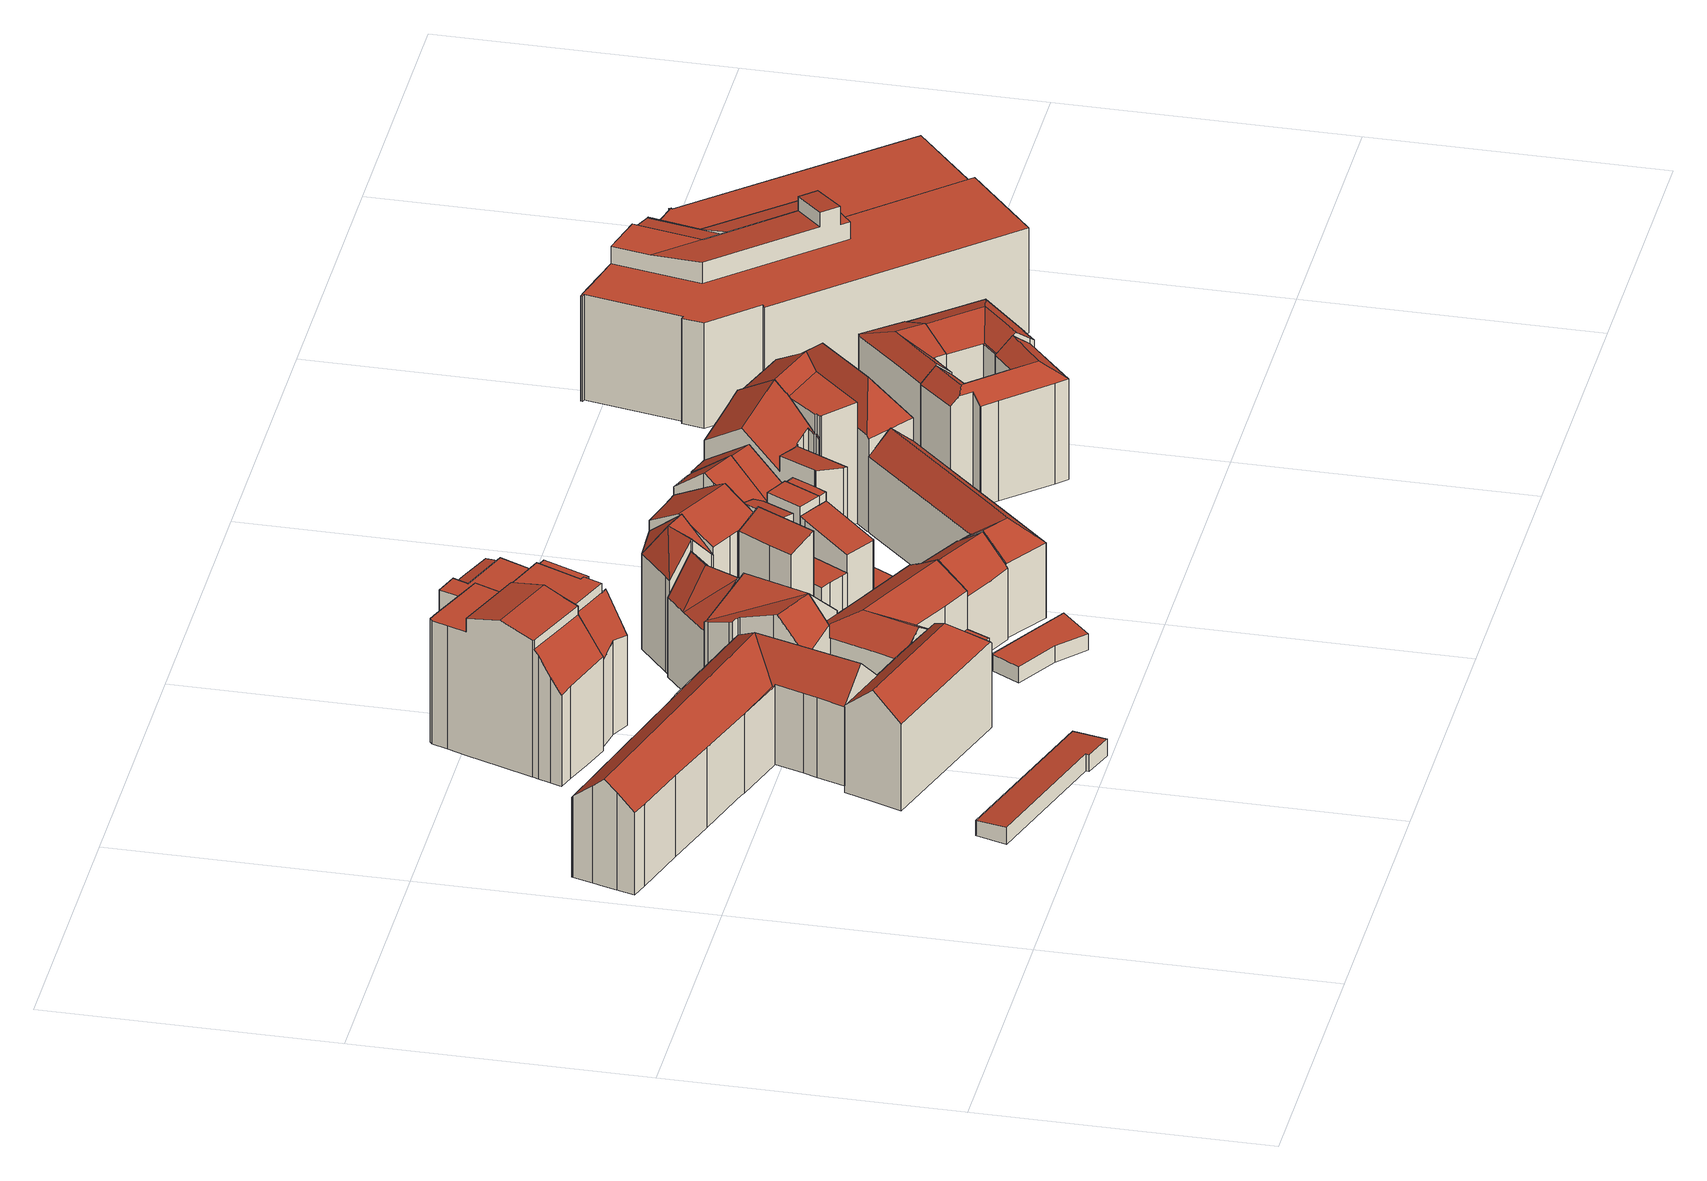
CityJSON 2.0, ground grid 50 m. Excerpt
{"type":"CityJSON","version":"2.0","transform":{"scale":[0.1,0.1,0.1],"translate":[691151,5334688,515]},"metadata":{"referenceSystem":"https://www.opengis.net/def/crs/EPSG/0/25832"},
"CityObjects":{
"building1":{"type":"Building","attributes":{"Gemeindeschluessel":"09162000","HoeheDach":"521.099","HoeheGrund":"517.967","Methode":"2000","NiedrigsteTraufeDesGebaeudes":"520.703","Geometrietyp2DReferenz":"3000","function":"31001_2000","roofType":"1000","measuredHeight":3.13},"geometry":[{"type":"MultiSurface","lod":"2","boundaries":[[[0,1,2,3]],[[4,5,6,7]],[[7,6,8,9]],[[9,8,1,0]],[[10,11,5,4]],[[9,0,3,10,4,7]],[[3,2,11,10]],[[6,5,11,2,1,8]]],"semantics":{"surfaces":[{"type":"WallSurface"},{"type":"GroundSurface"},{"type":"RoofSurface"}],"values":[0,0,0,0,0,1,0,2]}}]},
"building2":{"type":"Building","attributes":{"Gemeindeschluessel":"09162000","HoeheDach":"537.305","HoeheGrund":"517.580","Methode":"2000","NiedrigsteTraufeDesGebaeudes":"532.093","Geometrietyp2DReferenz":"3000","function":"31001_9998","roofType":"3100","measuredHeight":19.73,"storeysAboveGround":4},"geometry":[{"type":"MultiSurface","lod":"2","boundaries":[[[12,13,14,15]],[[16,17,18,19]],[[20,21,22,23,24,25]],[[26,27,28,29,30,31,32,33,34,35,36,37]],[[38,39,13,12]],[[40,33,32,41]],[[22,42,14,13,39,43,44,45,28,27,46,23]],[[19,18,47,48]],[[49,37,36,50,51,52]],[[31,30,53,54,41,32]],[[50,36,35,55]],[[23,46,27,56,57,47,18,17,24]],[[58,45,44,59]],[[15,14,42,60]],[[38,61,59,44,43,39]],[[53,30,29,62]],[[63,64,65,66]],[[67,57,56,68]],[[66,65,69,70]],[[70,69,49,52]],[[25,24,17,16]],[[71,72,73,67,68,74,75,76]],[[77,58,59,61,38,12,15,60,21,20,25,16,19,48,78,73,72,71,76,63,66,70,52,51,50,55,79,40,41,54,53,62]],[[78,48,47,57,67,73]],[[60,42,22,21]],[[79,34,33,40]],[[58,77,62,29,28,45]],[[76,75,64,63]],[[55,35,34,79]],[[65,64,75,74,68,56,27,26,37,49,69]]],"semantics":{"surfaces":[{"type":"WallSurface"},{"type":"RoofSurface"},{"type":"GroundSurface"}],"values":[0,0,0,1,0,0,1,0,0,0,0,1,0,0,0,0,0,1,0,0,0,0,2,0,0,0,0,0,0,1]}}]},
"building3":{"type":"Building","attributes":{"Gemeindeschluessel":"09162000","HoeheDach":"536.931","HoeheGrund":"516.416","Methode":"1000","NiedrigsteTraufeDesGebaeudes":"532.023","Geometrietyp2DReferenz":"3000","function":"31001_9998","roofType":"3200","measuredHeight":20.52,"storeysAboveGround":5},"geometry":[{"type":"MultiSurface","lod":"2","boundaries":[[[80,81,82,83]],[[84,85,86,87,88,89]],[[90,91,92,93,86,85]],[[94,95,96,97,98,99,84,89]],[[83,100,96,95,94,89,88,87,101,102,103,80]],[[101,93,92,102]],[[87,86,93,101]],[[91,81,80,103,102,92]],[[96,100,83,82,104,97]],[[99,98,97,104,82,81,91,90]],[[99,90,85,84]]],"semantics":{"surfaces":[{"type":"WallSurface"},{"type":"RoofSurface"},{"type":"GroundSurface"}],"values":[0,0,1,0,2,0,0,0,0,1,1]}}]},
"building4":{"type":"Building","attributes":{"Gemeindeschluessel":"09162000","HoeheDach":"544.360","HoeheGrund":"517.460","Methode":"2000","NiedrigsteTraufeDesGebaeudes":"534.293","Geometrietyp2DReferenz":"3000","function":"31001_9998","roofType":"3100","measuredHeight":26.9,"storeysAboveGround":5},"geometry":[{"type":"MultiSurface","lod":"2","boundaries":[[[105,106,107,108]],[[109,110,111,112,113,114]],[[115,116,117,118,119,120,121,111,110,109]],[[119,118,122,123,124,125,126]],[[126,125,127,128,129,130]],[[129,128,131,132,133,134,135,136,137]],[[138,139,140,141,108,107]],[[121,120,130,129,137,142,143]],[[127,144,145,131,128]],[[146,147,117,116,115,148]],[[149,150,151,152]],[[134,133,106,105]],[[119,126,130,120]],[[145,144,153,154,132,131]],[[124,155,156,152,151,153,144,127,125]],[[140,139,150,149]],[[156,155,124,123,122,147,146,148,114,113,112,143,142,137,136,135,134,105,108,141,140,149,152]],[[122,118,117,147]],[[112,111,121,143]],[[148,115,109,114]],[[154,153,151,150,139,138,107,106,133,132]]],"semantics":{"surfaces":[{"type":"WallSurface"},{"type":"RoofSurface"},{"type":"GroundSurface"}],"values":[0,0,1,0,1,0,0,0,1,0,0,0,0,0,0,0,2,0,0,0,1]}}]},
"building5":{"type":"Building","attributes":{"Gemeindeschluessel":"09162000","HoeheDach":"542.780","HoeheGrund":"517.342","Methode":"2000","NiedrigsteTraufeDesGebaeudes":"532.701","Geometrietyp2DReferenz":"3000","function":"31001_9998","roofType":"1000","measuredHeight":25.44,"storeysAboveGround":5},"geometry":[{"type":"MultiSurface","lod":"2","boundaries":[[[157,158,159,160]],[[161,162,163,164,165,166]],[[167,168,166,165,169]],[[165,164,170,169]],[[171,172,173,174]],[[174,173,175,176]],[[177,178,179,180]],[[159,158,181,179,178,182,183]],[[184,185,183,182,186,187]],[[176,188,189,171,174]],[[190,168,167,191]],[[192,189,188,193]],[[180,194,190,191,177]],[[195,196,170,164,163,187,186]],[[160,159,183,185]],[[197,193,188,176,175,161,166,168,190,194]],[[191,167,196,195,178,177]],[[169,170,196,167]],[[198,184,187,163,162,199]],[[200,197,194,180,179,181]],[[192,201,202,172,171,189]],[[197,200,157,160,185,184,198,203,201,192,193]],[[198,199,204,203]],[[178,195,186,182]],[[200,181,158,157]],[[161,175,173,172,202,204,199,162]],[[203,204,202,201]]],"semantics":{"surfaces":[{"type":"WallSurface"},{"type":"RoofSurface"},{"type":"GroundSurface"}],"values":[0,0,1,0,0,0,0,1,0,1,0,0,1,1,0,0,0,0,0,0,0,2,0,0,0,1,0]}}]},
"building6":{"type":"Building","attributes":{"Gemeindeschluessel":"09162000","HoeheDach":"538.070","HoeheGrund":"515.972","Methode":"2000","NiedrigsteTraufeDesGebaeudes":"530.605","Geometrietyp2DReferenz":"3000","function":"31001_9998","roofType":"3100","measuredHeight":22.1,"storeysAboveGround":4},"geometry":[{"type":"MultiSurface","lod":"2","boundaries":[[[205,206,207,208]],[[209,210,211,212]],[[213,214,215,216,217,218,219]],[[220,221,222,223]],[[217,224,225,226,227,228,229,230,231,232,233,234,235,220]],[[236,237,212,211,238,216,215,239]],[[240,227,226,241]],[[242,243,244,245,246,247,248]],[[249,250,251,252]],[[240,253,254,229,228,227]],[[234,244,243,235]],[[255,208,207,256,257,258]],[[230,229,254,259,260,231]],[[261,262,263,264,265,266]],[[267,268,269,270]],[[271,252,251,272,273,274]],[[264,263,206,205]],[[275,276,245,244,234,233]],[[277,278,279,223,222,261,266]],[[258,257,280,281]],[[210,209,282,241,226,225]],[[243,242,283,235]],[[221,284,285,286,280,257,256,207,206,263,262]],[[287,286,285,288]],[[283,242,248,273,272,251,250,289,290,291,292,269,268,293,221]],[[235,283,221,220]],[[294,219,218,217,220,223,279,295,296,297]],[[284,293,268,267,298,299,288,285]],[[274,273,248,247]],[[253,240,241,282,209,212,237,236,239,300,301,302,303,304,305,306,278,277,266,265,264,205,208,255,258,281,287,288,299,298,267,270,307,308,309,310,249,252,271,274,247,246,245,276,275,311,260,259,254]],[[309,308,307,292,291,290]],[[221,293,284]],[[301,300,239,215,214,213]],[[303,302,301,213,219,294,297,304]],[[281,280,286,287]],[[222,221,262,261]],[[270,269,292,307]],[[232,231,260,311,275,233]],[[216,238,211,210,225,224,217]],[[297,296,295,279,278,306,305,304]],[[289,250,249,310,309,290]]],"semantics":{"surfaces":[{"type":"WallSurface"},{"type":"RoofSurface"},{"type":"GroundSurface"}],"values":[0,0,1,0,1,0,0,0,0,0,1,0,0,0,0,0,0,0,0,0,0,0,1,0,1,0,1,0,0,2,0,1,0,0,0,1,0,0,1,0,0]}}]},
"building7":{"type":"Building","attributes":{"Gemeindeschluessel":"09162000","HoeheDach":"523.885","HoeheGrund":"515.972","Methode":"2000","NiedrigsteTraufeDesGebaeudes":"523.885","Geometrietyp2DReferenz":"3000","function":"31001_9998","roofType":"1000","measuredHeight":7.91,"storeysAboveGround":2},"geometry":[{"type":"MultiSurface","lod":"2","boundaries":[[[312,209,212,313]],[[314,209,312,315]],[[316,317,318,319]],[[316,314,315,317]],[[317,315,312,313,318]],[[318,313,212,319]],[[314,316,319,212,209]]],"semantics":{"surfaces":[{"type":"WallSurface"},{"type":"RoofSurface"},{"type":"GroundSurface"}],"values":[0,0,0,0,1,0,2]}}]},
"building8":{"type":"Building","attributes":{"Gemeindeschluessel":"09162000","HoeheDach":"537.860","HoeheGrund":"517.106","Methode":"2000","NiedrigsteTraufeDesGebaeudes":"531.819","Geometrietyp2DReferenz":"3000","function":"31001_9998","roofType":"3100","measuredHeight":20.75,"storeysAboveGround":4},"geometry":[{"type":"MultiSurface","lod":"2","boundaries":[[[320,321,322,323]],[[324,325,326,320,323,327,328,329]],[[330,331,332]],[[328,327,333,334,335]],[[320,326,332,331,336,321]],[[324,329,337,338,339]],[[323,322,333,327]],[[326,325,340,341,330,332]],[[338,337,335,334,342]],[[330,341,342,336,331]],[[342,334,333,322,321,336]],[[328,335,337,329]],[[324,339,340,325]],[[340,339,338,342,341]]],"semantics":{"surfaces":[{"type":"WallSurface"},{"type":"GroundSurface"},{"type":"RoofSurface"}],"values":[0,1,2,0,0,0,0,0,2,2,2,0,0,2]}}]},
"building9":{"type":"Building","attributes":{"Gemeindeschluessel":"09162000","HoeheDach":"520.359","HoeheGrund":"517.420","Methode":"1000","NiedrigsteTraufeDesGebaeudes":"520.359","Geometrietyp2DReferenz":"3000","function":"31001_2000","roofType":"1000","measuredHeight":2.94},"geometry":[{"type":"MultiSurface","lod":"2","boundaries":[[[343,344,345,346]],[[347,348,349,350]],[[350,349,351,352]],[[344,353,351,349,348,354,345]],[[346,355,347,350,352,356,343]],[[355,354,348,347]],[[346,345,354,355]],[[352,351,353,356]],[[356,353,344,343]]],"semantics":{"surfaces":[{"type":"WallSurface"},{"type":"RoofSurface"},{"type":"GroundSurface"}],"values":[0,0,0,1,2,0,0,0,0]}}]},
"building10":{"type":"Building","attributes":{"Gemeindeschluessel":"09162000","HoeheDach":"525.024","HoeheGrund":"517.360","Methode":"1000","NiedrigsteTraufeDesGebaeudes":"524.244","Geometrietyp2DReferenz":"3000","function":"31001_9998","roofType":"1000","measuredHeight":7.66,"storeysAboveGround":2},"geometry":[{"type":"MultiSurface","lod":"2","boundaries":[[[357,358,359,360,361,362,363,364,365]],[[366,359,358,367]],[[368,366,367,369,370,371,372,373,374]],[[366,368,374,361,360,359]],[[365,364,363,372,371,370]],[[369,367,358,357,365,370]],[[362,361,374,373,372,363]]],"semantics":{"surfaces":[{"type":"RoofSurface"},{"type":"WallSurface"},{"type":"GroundSurface"}],"values":[0,1,2,1,1,1,1]}}]},
"building11":{"type":"Building","attributes":{"Gemeindeschluessel":"09162000","HoeheDach":"539.970","HoeheGrund":"517.120","Methode":"2000","NiedrigsteTraufeDesGebaeudes":"534.608","Geometrietyp2DReferenz":"3000","function":"31001_9998","roofType":"3100","measuredHeight":22.85,"storeysAboveGround":6},"geometry":[{"type":"MultiSurface","lod":"2","boundaries":[[[375,376,377,378]],[[327,379,380,323]],[[381,382,383,378]],[[329,384,385,328]],[[377,381,378]],[[386,378,383,387]],[[388,328,385,389,379,327]],[[379,389,375,380]],[[390,376,375]],[[391,392,329,328,388,327,323,387,383,382]],[[385,384,390,375,389]],[[390,392,391,382,381,377,376]],[[392,390,384,329]],[[375,378,386,380]],[[323,380,386,387]]],"semantics":{"surfaces":[{"type":"RoofSurface"},{"type":"WallSurface"},{"type":"GroundSurface"}],"values":[0,1,1,1,0,1,1,0,0,2,0,1,1,0,1]}}]},
"building12":{"type":"Building","attributes":{"Gemeindeschluessel":"09162000","HoeheDach":"522.429","HoeheGrund":"517.350","Methode":"1000","NiedrigsteTraufeDesGebaeudes":"520.074","Geometrietyp2DReferenz":"3000","function":"31001_2000","roofType":"2100","measuredHeight":5.08,"storeysAboveGround":1},"geometry":[{"type":"MultiSurface","lod":"2","boundaries":[[[393,394,395,396]],[[397,398,399,400]],[[401,402,403,404]],[[404,403,405,406]],[[406,405,394,393]],[[407,408,398,397]],[[408,409,395,394,405,403,402,399,398]],[[396,395,409,410]],[[400,399,402,401]],[[397,400,401,404,406,393,396,410,407]],[[410,409,408,407]]],"semantics":{"surfaces":[{"type":"WallSurface"},{"type":"RoofSurface"},{"type":"GroundSurface"}],"values":[0,0,0,0,0,0,1,0,0,2,0]}}]},
"building13":{"type":"Building","attributes":{"Gemeindeschluessel":"09162000","HoeheDach":"534.246","HoeheGrund":"517.030","Methode":"1000","NiedrigsteTraufeDesGebaeudes":"529.788","Geometrietyp2DReferenz":"3000","function":"31001_9998","roofType":"3100","measuredHeight":17.22,"storeysAboveGround":4},"geometry":[{"type":"MultiSurface","lod":"2","boundaries":[[[411,412,413,414,415,416]],[[417,418,419,420]],[[420,419,421,422]],[[415,423,424,425,418,417,426,427,428,416]],[[429,430,431,412,411,416,428,427,426,417,420,422,432,433]],[[431,434,413,412]],[[435,436,433,432,422,421]],[[433,436,437,429]],[[414,413,434,438,439,425,424,423,415]],[[431,430,429,437,438,434]],[[439,438,437,436,435,421,419,418,425]]],"semantics":{"surfaces":[{"type":"WallSurface"},{"type":"GroundSurface"},{"type":"RoofSurface"}],"values":[0,0,0,0,1,0,0,0,2,0,2]}}]},
"building14":{"type":"Building","attributes":{"Gemeindeschluessel":"09162000","HoeheDach":"538.145","HoeheGrund":"517.300","Methode":"2000","NiedrigsteTraufeDesGebaeudes":"535.967","Geometrietyp2DReferenz":"3000","function":"31001_9998","roofType":"2100","measuredHeight":20.84,"storeysAboveGround":4},"geometry":[{"type":"MultiSurface","lod":"2","boundaries":[[[440,441,442,443]],[[444,445,446,447]],[[447,446,441,440]],[[448,449,444,447,440,443]],[[449,450,445,444]],[[448,451,450,449]],[[442,441,446,445,450,451]],[[443,442,451,448]]],"semantics":{"surfaces":[{"type":"WallSurface"},{"type":"GroundSurface"},{"type":"RoofSurface"}],"values":[0,0,0,1,0,0,2,0]}}]},
"building15":{"type":"Building","attributes":{"Gemeindeschluessel":"09162000","HoeheDach":"528.263","HoeheGrund":"517.430","Methode":"1000","NiedrigsteTraufeDesGebaeudes":"528.263","Geometrietyp2DReferenz":"3000","function":"31001_9998","roofType":"1000","measuredHeight":10.83,"storeysAboveGround":3},"geometry":[{"type":"MultiSurface","lod":"2","boundaries":[[[452,453,454,455,456,457]],[[458,459,460,461]],[[462,463,459,458]],[[464,465,452,457]],[[466,467,468,469,455,454]],[[461,460,465,464]],[[470,471,463,462]],[[460,459,463,471,467,466,454,453,452,465]],[[462,458,461,464,457,456,455,469,468,470]],[[468,467,471,470]]],"semantics":{"surfaces":[{"type":"WallSurface"},{"type":"RoofSurface"},{"type":"GroundSurface"}],"values":[0,0,0,0,0,0,0,1,2,0]}}]},
"building16":{"type":"Building","attributes":{"Gemeindeschluessel":"09162000","HoeheDach":"539.780","HoeheGrund":"517.120","Methode":"2000","NiedrigsteTraufeDesGebaeudes":"534.555","Geometrietyp2DReferenz":"3000","function":"31001_9998","roofType":"3100","measuredHeight":22.66,"storeysAboveGround":5},"geometry":[{"type":"MultiSurface","lod":"2","boundaries":[[[472,473,474,475]],[[476,477,478,479,480,481]],[[482,483,484,485]],[[475,474,479,478]],[[486,487,488,382,489,392]],[[490,473,472,491,382,488]],[[492,493,494,481,480,479,474,473,490,488,487]],[[495,496,497,498,493,492]],[[499,494,493,498]],[[485,484,486,392]],[[477,476,499,498,497,496,500,482,485,392,489,382,491,472,475,478]],[[484,483,501,495,492,487,486]],[[496,495,501,500]],[[500,501,483,482]],[[476,481,494,499]]],"semantics":{"surfaces":[{"type":"WallSurface"},{"type":"RoofSurface"},{"type":"GroundSurface"}],"values":[0,0,0,0,0,0,1,0,0,0,2,1,0,0,0]}}]},
"building17":{"type":"Building","attributes":{"Gemeindeschluessel":"09162000","HoeheDach":"534.665","HoeheGrund":"517.189","Methode":"2000","NiedrigsteTraufeDesGebaeudes":"531.577","Geometrietyp2DReferenz":"3000","function":"31001_9998","roofType":"2100","measuredHeight":17.48,"storeysAboveGround":3},"geometry":[{"type":"MultiSurface","lod":"2","boundaries":[[[502,503,504,505]],[[505,506,507,508,509,510,511,502]],[[511,512,503,502]],[[508,513,514,509]],[[506,515,516,507]],[[503,512,517,514,513,516,515,504]],[[507,516,513,508]],[[510,517,512,511]],[[505,504,515,506]],[[509,514,517,510]]],"semantics":{"surfaces":[{"type":"WallSurface"},{"type":"GroundSurface"},{"type":"RoofSurface"}],"values":[0,1,0,0,0,2,0,0,0,0]}}]},
"building18":{"type":"Building","attributes":{"Gemeindeschluessel":"09162000","HoeheDach":"520.796","HoeheGrund":"517.260","Methode":"1000","NiedrigsteTraufeDesGebaeudes":"520.796","Geometrietyp2DReferenz":"3000","function":"31001_9998","roofType":"1000","measuredHeight":3.54,"storeysAboveGround":1},"geometry":[{"type":"MultiSurface","lod":"2","boundaries":[[[518,519,520,521]],[[522,523,524,525,526,520,519,527,528]],[[529,530,531,532,533,534,518,521,535]],[[533,528,527,534]],[[530,529,535,526,525,524]],[[531,530,524,523,522,532]],[[532,522,528,533]],[[534,527,519,518]],[[521,520,526,535]]],"semantics":{"surfaces":[{"type":"WallSurface"},{"type":"RoofSurface"},{"type":"GroundSurface"}],"values":[0,1,2,0,0,0,0,0,0]}}]},
"building19":{"type":"Building","attributes":{"Gemeindeschluessel":"09162000","HoeheDach":"536.449","HoeheGrund":"517.370","Methode":"1000","NiedrigsteTraufeDesGebaeudes":"536.449","Geometrietyp2DReferenz":"3000","function":"31001_9998","roofType":"1000","measuredHeight":19.08,"storeysAboveGround":1},"geometry":[{"type":"MultiSurface","lod":"2","boundaries":[[[536,537,538,539,540,541]],[[542,543,544,545]],[[545,544,541,540]],[[542,546,538,537,547,543]],[[543,547,537,536,541,544]],[[546,542,545,540,539,538]]],"semantics":{"surfaces":[{"type":"WallSurface"},{"type":"RoofSurface"},{"type":"GroundSurface"}],"values":[0,0,0,0,1,2]}}]},
"building20":{"type":"Building","attributes":{"Gemeindeschluessel":"09162000","HoeheDach":"540.390","HoeheGrund":"517.190","Methode":"2000","NiedrigsteTraufeDesGebaeudes":"534.045","Geometrietyp2DReferenz":"3000","function":"31001_9998","roofType":"3100","measuredHeight":23.2,"storeysAboveGround":5},"geometry":[{"type":"MultiSurface","lod":"2","boundaries":[[[548,549,550,551]],[[552,553,554,555]],[[554,556,557,558,559,560,555]],[[557,556,561,562]],[[563,564,565,548,551,566,567,568,552,555,560,559,569,570,571,572,573,574]],[[575,576,561,556,554,553]],[[571,577,578,572]],[[559,558,579,569]],[[567,566,551,550,562,561,576]],[[562,550,549,580,581,579,558,557]],[[568,575,553,552]],[[564,563,574,582,583,584]],[[580,584,583,582,585,578,577,581]],[[567,576,575,568]],[[549,548,565,564,584,580]],[[585,582,574,573,572,578]],[[579,581,577,571,570,569]]],"semantics":{"surfaces":[{"type":"WallSurface"},{"type":"GroundSurface"},{"type":"RoofSurface"}],"values":[0,0,0,0,1,2,0,0,0,2,0,0,2,0,0,0,0]}}]},
"building21":{"type":"Building","attributes":{"Gemeindeschluessel":"09162000","HoeheDach":"534.573","HoeheGrund":"516.870","Methode":"2000","NiedrigsteTraufeDesGebaeudes":"530.504","Geometrietyp2DReferenz":"3000","function":"31001_9998","roofType":"3100","measuredHeight":17.7,"storeysAboveGround":4},"geometry":[{"type":"MultiSurface","lod":"2","boundaries":[[[586,587,588,589,590,591]],[[592,593,594,595,596,597,598,599]],[[600,601,602,603,595,594,593,592,604]],[[587,586,605,606,607,608,609,610,599,598,597,596,611,612,588]],[[591,590,589,602,601,600]],[[603,602,589,588,612,611,596,595]],[[613,604,592,599,610,609,608,614]],[[615,600,604,613,614,616]],[[605,586,591,617,618,606]],[[618,616,614,608,607,606]],[[617,591,600,615,616,618]]],"semantics":{"surfaces":[{"type":"WallSurface"},{"type":"RoofSurface"},{"type":"GroundSurface"}],"values":[0,0,1,2,1,0,0,1,0,0,1]}}]},
"building22":{"type":"Building","attributes":{"Gemeindeschluessel":"09162000","HoeheDach":"539.130","HoeheGrund":"517.210","Methode":"2000","NiedrigsteTraufeDesGebaeudes":"532.822","Geometrietyp2DReferenz":"3000","function":"31001_9998","roofType":"3100","measuredHeight":21.92,"storeysAboveGround":4},"geometry":[{"type":"MultiSurface","lod":"2","boundaries":[[[548,619,620,564]],[[621,622,623,624,625,626]],[[627,628,629,630]],[[631,632,633,629,628,634]],[[635,636,637,638,639,623,622,621,630,629,633]],[[638,637,636,635,640,509,508,641,642,548,564,643,574,644,639]],[[642,645,619,548]],[[624,623,639,644,574,625]],[[635,633,632,640]],[[640,632,631,509]],[[634,628,627,645,642,641,508]],[[645,627,630,621,626,620,619]],[[620,626,625,574,643,564]],[[509,631,634,508]]],"semantics":{"surfaces":[{"type":"WallSurface"},{"type":"RoofSurface"},{"type":"GroundSurface"}],"values":[0,1,0,1,0,2,0,0,0,0,0,1,0,0]}}]},
"building23":{"type":"Building","attributes":{"Gemeindeschluessel":"09162000","HoeheDach":"541.420","HoeheGrund":"517.120","Methode":"2000","NiedrigsteTraufeDesGebaeudes":"534.928","Geometrietyp2DReferenz":"3000","function":"31001_9998","roofType":"3100","measuredHeight":24.3,"storeysAboveGround":5},"geometry":[{"type":"MultiSurface","lod":"2","boundaries":[[[646,647,648,649]],[[650,651,652,653,654,655,656]],[[655,654,657]],[[658,659,657]],[[660,661,662,663]],[[664,665,666,667]],[[668,669,661,660]],[[670,671,672,673]],[[674,675,676,677]],[[678,679,675,674]],[[680,681,671,670]],[[682,659,658,683,647,646,684,685,686]],[[664,687,688,689,690,665]],[[677,691,692,688,687,664,667,693,694,680,670,673,695,652,651,650,668,660,663,686,685,684,646,649,678,674]],[[657,654,653,696,672,671,681,697,698,666,665,690,689,699,700,683,658]],[[700,676,675,679,648,647,683]],[[649,648,679,678]],[[695,696,653,652]],[[692,699,689,688]],[[650,656,669,668]],[[667,666,698,693]],[[663,662,682,686]],[[693,698,697,694]],[[673,672,696,695]],[[694,697,681,680]],[[699,692,691,677,676,700]],[[661,669,656,655,657,659,682,662]]],"semantics":{"surfaces":[{"type":"WallSurface"},{"type":"GroundSurface"},{"type":"RoofSurface"}],"values":[0,0,0,0,0,0,0,0,0,0,0,0,0,1,2,2,0,0,0,0,0,0,0,0,0,0,2]}}]},
"building24":{"type":"Building","attributes":{"Gemeindeschluessel":"09162000","HoeheDach":"541.400","HoeheGrund":"516.890","Methode":"2000","NiedrigsteTraufeDesGebaeudes":"535.817","Geometrietyp2DReferenz":"3000","function":"31001_1000","roofType":"3100","measuredHeight":24.51,"storeysAboveGround":6},"geometry":[{"type":"MultiSurface","lod":"2","boundaries":[[[701,702,703,704]],[[705,706,707,708]],[[709,710,711,712]],[[704,703,713,714]],[[715,716,717,718]],[[708,707,719,720]],[[710,721,722,723,724,711]],[[720,719,716,715]],[[725,726,701,704,714,727,709,712,705,708,720,715,718]],[[726,728,702,701]],[[714,713,729,727]],[[709,727,729,721,710]],[[702,728,730,722,721,729,713,703]],[[725,730,728,726]],[[723,717,716,719,707,706,724]],[[705,712,711,724,706]],[[725,718,717,723,722,730]]],"semantics":{"surfaces":[{"type":"WallSurface"},{"type":"RoofSurface"},{"type":"GroundSurface"}],"values":[0,0,0,0,0,0,1,0,2,0,0,0,1,0,1,0,0]}}]},
"building25":{"type":"Building","attributes":{"Gemeindeschluessel":"09162000","HoeheDach":"540.710","HoeheGrund":"516.910","Methode":"2000","NiedrigsteTraufeDesGebaeudes":"534.144","Geometrietyp2DReferenz":"3000","function":"31001_9998","roofType":"3200","measuredHeight":23.8,"storeysAboveGround":6},"geometry":[{"type":"MultiSurface","lod":"2","boundaries":[[[731,732,733,734,735,715]],[[736,737,738,739,740,741]],[[588,742,743,744,745,737]],[[741,740,739,746,726,747,596]],[[726,746,748,725]],[[749,733,732,750]],[[749,751,744,743,752,753,734,733]],[[737,745,744,751,749,750,738]],[[738,750,732,731,754,748,746,739]],[[725,748,754,718]],[[718,754,731,715]],[[742,588,755,596,747,726,725,718,715,735,734,753,752,743]],[[755,588,737,736,741,596]]],"semantics":{"surfaces":[{"type":"WallSurface"},{"type":"RoofSurface"},{"type":"GroundSurface"}],"values":[0,1,0,0,0,1,0,1,1,0,0,2,0]}}]},
"building26":{"type":"Building","attributes":{"Gemeindeschluessel":"09162000","HoeheDach":"537.970","HoeheGrund":"516.971","Methode":"2000","NiedrigsteTraufeDesGebaeudes":"524.910","Geometrietyp2DReferenz":"3000","function":"31001_9998","roofType":"3100","measuredHeight":21,"storeysAboveGround":6},"geometry":[{"type":"MultiSurface","lod":"2","boundaries":[[[756,757,758,759]],[[760,761,762,763]],[[764,765,766,767]],[[768,769,770,771]],[[772,767,773,774]],[[775,776,777,778,759,758]],[[763,762,779,780]],[[781,766,775,782]],[[770,769,783,784]],[[775,766,765,785,776]],[[782,757,756,786,787,788]],[[789,790,791,785,765,764]],[[757,782,775,758]],[[791,792,793,778,777]],[[781,794,795,796,797]],[[772,774,771,770,784,798,799,800,801,802,760,763,780,790,789]],[[791,790,780,779,803,792]],[[798,804,805,799]],[[795,801,800,796]],[[777,776,785,791]],[[800,799,805,797,796]],[[806,803,779,762,761,787,786]],[[756,759,778,793,806,786]],[[764,767,772,789]],[[802,801,795,794,788]],[[781,782,788,794]],[[806,793,792,803]],[[773,768,771,774]],[[784,783,804,798]],[[760,802,788,787,761]],[[768,773,767,766,781,797,805,804,783,769]]],"semantics":{"surfaces":[{"type":"RoofSurface"},{"type":"WallSurface"},{"type":"GroundSurface"}],"values":[0,1,0,1,1,1,1,0,1,0,1,1,1,0,0,2,1,1,1,1,1,0,1,1,1,0,1,1,1,1,0]}}]},
"building27":{"type":"Building","attributes":{"Gemeindeschluessel":"09162000","HoeheDach":"538.335","HoeheGrund":"516.900","Methode":"2000","NiedrigsteTraufeDesGebaeudes":"535.552","Geometrietyp2DReferenz":"3000","function":"31001_9998","roofType":"3100","measuredHeight":21.43,"storeysAboveGround":6},"geometry":[{"type":"MultiSurface","lod":"2","boundaries":[[[807,808,809,810]],[[811,812,808,807,813,814]],[[815,816,817,818,809,808,812,811]],[[819,820,821,817,816,815]],[[822,821,820]],[[822,823,824,825,826,817,821]],[[826,825,827,828,829,818,817]],[[830,831,819,815,811,814]],[[832,833,834,827,825,824]],[[832,824,823,835]],[[828,827,834,836,837,829]],[[831,838,839,835,823,822,820,819]],[[833,832,835,839,838,831,830,814,813,807,810,840,837,836,834]],[[809,818,829,837,840,810]]],"semantics":{"surfaces":[{"type":"WallSurface"},{"type":"RoofSurface"},{"type":"GroundSurface"}],"values":[0,0,1,1,1,1,1,0,0,0,0,0,2,0]}}]},
"building28":{"type":"Building","attributes":{"Gemeindeschluessel":"09162000","HoeheDach":"538.320","HoeheGrund":"516.890","Methode":"2000","NiedrigsteTraufeDesGebaeudes":"535.580","Geometrietyp2DReferenz":"3000","function":"31001_9998","roofType":"3100","measuredHeight":21.43,"storeysAboveGround":6},"geometry":[{"type":"MultiSurface","lod":"2","boundaries":[[[841,842,843,844]],[[845,846,842,841]],[[847,848,849,846,845]],[[850,851,852,853]],[[843,842,854,832]],[[855,849,852,856,857,858]],[[859,860,861,862]],[[842,846,849,855,858,854]],[[854,858,857,834,863,832]],[[859,864,865,866,867,860]],[[861,860,867,866,853,852,849,848,847]],[[868,869,862,861,847,845,841,844]],[[850,853,866,865]],[[856,852,851,870,834,857]],[[850,865,864,859,862,869,868,844,843,832,863,834,870,851]]],"semantics":{"surfaces":[{"type":"WallSurface"},{"type":"RoofSurface"},{"type":"GroundSurface"}],"values":[0,1,1,0,0,1,0,1,0,0,1,0,0,0,2]}}]},
"building29":{"type":"Building","attributes":{"name":"City-Parkhaus am Färbergraben (P10)","Gemeindeschluessel":"09162000","HoeheDach":"542.754","HoeheGrund":"517.110","Methode":"2000","NiedrigsteTraufeDesGebaeudes":"537.560","Geometrietyp2DReferenz":"3000","function":"31001_9998","roofType":"1000","measuredHeight":25.64,"storeysAboveGround":7},"geometry":[{"type":"MultiSurface","lod":"2","boundaries":[[[871,872,873,874,875,876,877,878,879,880,881,882,883]],[[883,884,885,886]],[[881,880,887]],[[888,876,875,889]],[[890,874,873,891]],[[892,891,873,872]],[[875,874,890,889]],[[893,894,895,896,877,876,888]],[[897,898,899,900,901,902]],[[897,902,903,904]],[[905,884,883,882]],[[901,900,906,887]],[[907,886,885,908,909,910]],[[911,912,893,888,889,890,891,892,907,910]],[[881,887,906,905,882]],[[895,894,893,912,911,910,909,908,913,914,899,898,897,904]],[[879,878,877,896,903,902,901,887,880]],[[884,905,906,900,899,914,913,908,885]],[[904,903,896,895]],[[892,872,871,883,886,907]]],"semantics":{"surfaces":[{"type":"WallSurface"},{"type":"RoofSurface"},{"type":"GroundSurface"}],"values":[0,1,0,1,1,0,0,0,0,0,0,1,0,0,1,2,1,0,0,1]}}]},
"building30":{"type":"Building","attributes":{"Gemeindeschluessel":"09162000","HoeheDach":"536.260","HoeheGrund":"516.943","Methode":"2000","NiedrigsteTraufeDesGebaeudes":"534.750","Geometrietyp2DReferenz":"3000","function":"31001_9998","roofType":"1000","measuredHeight":19.32,"storeysAboveGround":6},"geometry":[{"type":"MultiSurface","lod":"2","boundaries":[[[915,916,917,918]],[[919,920,921,922]],[[923,924,925,926]],[[927,928,929,930]],[[931,932,933,934]],[[935,936,930,929]],[[937,938,939,940,941,942]],[[934,933,943,944]],[[945,946,920,919]],[[937,923,926,947,948,915,918,931,934,944,949,935,929,928,950,951,952,953,945,919,922,954,955,956,957,938]],[[947,958,959,948]],[[928,927,960,950]],[[932,917,916,959,958,925,924,942,941,961,960,927,930,936,962,943,933]],[[948,959,916,915]],[[926,925,958,947]],[[922,921,963,954]],[[949,962,936,935]],[[956,964,965,957]],[[932,931,918,917]],[[955,966,964,956]],[[953,967,946,945]],[[937,942,924,923]],[[954,963,966,955]],[[968,961,941,940]],[[944,943,962,949]],[[952,969,967,953]],[[969,952,951,970]],[[951,950,960,961,968,970]],[[957,965,939,938]],[[969,970,968,940,939,965,964,966,963,921,920,946,967]]],"semantics":{"surfaces":[{"type":"WallSurface"},{"type":"GroundSurface"},{"type":"RoofSurface"}],"values":[0,0,0,0,0,0,0,0,0,1,0,0,2,0,0,0,0,0,0,0,0,0,0,0,0,0,0,0,0,2]}}]}
},
"vertices":[
[288,153,30],[288,153,57],[583,60,57],[583,60,30],[512,18,30],[512,18,61],[513,24,61],[513,24,30],[271,100,61],[271,100,30],[564,0,30],[564,0,61],
[521,428,26],[521,428,173],[520,427,173],[520,427,26],[413,435,26],[413,435,173],[421,458,173],[421,458,26],[448,371,26],[496,356,26],[496,356,175],[448,371,223],[397,387,171],[397,387,26],[453,569,223],[505,554,223],[569,593,175],[570,595,173],[554,600,174],[471,625,173],[381,653,172],[355,660,171],[40,750,173],[39,747,176],[29,714,205],[23,694,223],[537,477,26],[537,477,171],[355,660,26],[381,653,26],[512,403,174],[538,480,172],[553,534,173],[569,592,175],[487,495,223],[437,507,174],[437,507,26],[17,673,205],[29,714,26],[23,694,26],[17,673,26],[554,600,26],[471,625,26],[39,747,26],[435,510,171],[434,508,171],[569,592,26],[553,534,26],[512,403,26],[538,480,26],[570,595,26],[133,603,26],[133,603,175],[38,632,176],[38,632,26],[344,536,171],[335,540,171],[8,642,177],[8,642,26],[319,545,26],[335,540,26],[344,536,26],[319,545,171],[229,573,173],[229,573,26],[569,593,26],[434,508,26],[40,750,26],
[667,295,14],[667,295,173],[665,291,173],[665,291,14],[361,288,173],[379,338,219],[397,387,174],[397,387,14],[379,338,14],[361,288,14],[600,269,219],[660,298,179],[570,333,174],[496,356,174],[633,202,14],[634,202,14],[636,201,14],[636,201,170],[634,202,172],[633,202,173],[661,277,14],[496,356,14],[570,333,14],[660,298,14],[661,277,172],
[388,1047,25],[388,1047,252],[393,1052,252],[393,1052,25],[305,822,193],[306,825,197],[312,841,219],[312,841,25],[306,825,25],[305,822,25],[331,813,195],[377,796,197],[423,780,198],[425,785,205],[439,824,261],[323,870,261],[320,863,252],[425,785,25],[439,824,25],[449,850,25],[449,850,284],[439,824,277],[463,883,294],[344,929,294],[324,873,277],[323,870,277],[366,988,277],[366,988,252],[378,1020,252],[378,1020,25],[366,988,25],[344,929,25],[324,873,25],[394,1052,252],[413,1045,252],[413,1045,25],[394,1052,25],[323,870,25],[320,863,25],[487,941,277],[368,988,277],[377,796,25],[423,780,25],[331,813,25],[478,1019,25],[478,1019,252],[514,1005,252],[514,1005,25],[487,941,252],[368,988,252],[463,883,25],[487,941,25],
[509,760,23],[509,760,189],[478,776,196],[478,776,23],[572,907,246],[486,939,246],[486,939,278],[552,914,278],[552,914,272],[572,907,272],[525,833,272],[538,828,272],[518,836,272],[518,836,278],[530,1044,234],[530,1044,246],[519,1017,246],[519,1017,240],[606,984,246],[606,984,240],[512,801,246],[512,801,261],[524,797,261],[524,797,246],[522,792,251],[441,828,261],[425,785,177],[449,850,23],[425,785,23],[441,828,278],[449,850,278],[617,1010,234],[559,1034,234],[538,828,246],[525,833,246],[559,1034,23],[617,1010,23],[536,824,246],[512,801,278],[525,833,278],[536,824,23],[514,1005,23],[514,1005,246],[522,792,23],[491,1058,23],[491,1058,246],[478,1019,23],[478,1019,246],
[569,592,10],[569,592,207],[570,595,205],[570,595,10],[798,275,10],[798,275,159],[746,299,159],[746,299,10],[667,295,160],[678,332,161],[678,333,161],[681,331,159],[653,411,194],[632,353,194],[619,314,194],[625,493,158],[625,493,231],[612,457,184],[612,457,158],[702,388,194],[825,328,194],[842,365,170],[846,363,170],[848,368,167],[854,379,160],[852,380,160],[805,403,160],[721,443,160],[690,459,160],[691,461,158],[690,461,158],[681,331,10],[682,331,10],[682,331,159],[678,333,10],[846,363,10],[842,365,10],[697,481,164],[697,481,158],[700,479,158],[700,479,10],[697,481,10],[682,489,10],[682,489,180],[722,527,10],[722,527,156],[716,513,158],[716,513,10],[848,368,10],[854,379,10],[565,597,10],[565,597,206],[554,600,207],[554,600,10],[852,380,10],[805,403,10],[537,477,167],[551,528,231],[553,534,229],[553,534,10],[551,528,10],[537,477,10],[679,597,10],[679,597,215],[724,574,169],[724,574,10],[709,516,10],[709,516,164],[698,521,176],[698,521,10],[690,459,10],[691,461,10],[612,457,10],[614,456,10],[614,456,160],[557,606,204],[557,606,10],[825,328,10],[690,461,164],[583,648,186],[579,651,186],[575,644,189],[575,644,10],[579,651,10],[714,531,164],[705,535,174],[709,545,173],[721,570,170],[664,605,231],[585,327,170],[586,376,160],[571,334,160],[570,333,160],[664,605,10],[583,648,10],[678,332,10],[667,295,10],[619,314,10],[585,327,10],[570,333,10],[571,334,10],[586,376,10],[721,570,10],[709,545,10],[705,535,10],[714,531,10],[721,443,10],
[798,275,89],[746,299,89],[780,238,10],[780,238,89],[779,235,10],[779,235,89],[728,261,89],[728,261,10],
[668,728,21],[668,728,168],[672,726,173],[672,726,21],[711,629,21],[679,596,21],[579,650,21],[714,701,21],[718,699,21],[757,677,21],[651,612,228],[629,694,168],[579,650,168],[714,701,227],[715,701,229],[718,699,224],[630,695,168],[757,677,174],[720,639,169],[711,629,174],[679,596,191],[651,612,229],[678,669,229],
[832,141,24],[832,141,54],[759,184,54],[759,184,24],[788,233,24],[788,233,54],[864,189,54],[864,189,24],[933,148,54],[933,148,24],[879,97,54],[787,231,54],[787,231,24],[879,97,24],
[684,594,100],[724,574,100],[765,550,100],[787,589,93],[787,590,92],[749,610,93],[711,629,93],[694,613,97],[679,597,100],[765,550,24],[724,574,24],[787,589,24],[684,594,24],[679,597,24],[694,613,24],[711,629,24],[749,610,24],[787,590,24],
[747,744,250],[787,731,250],[787,731,249],[742,786,196],[714,701,247],[672,726,196],[812,788,196],[812,788,21],[742,786,21],[757,677,201],[718,699,247],[684,736,196],[684,736,21],[716,700,21],[716,700,250],[761,675,197],[787,731,21],[761,675,21],
[868,415,24],[868,415,73],[870,413,74],[870,413,24],[805,403,24],[805,403,51],[825,443,51],[825,443,24],[840,448,24],[840,448,55],[845,448,58],[845,448,24],[867,417,72],[867,417,24],[854,379,24],[854,379,74],[870,412,74],[870,412,24],
[853,247,20],[891,229,20],[891,229,151],[853,247,149],[798,275,148],[798,275,20],[842,365,20],[842,365,163],[846,363,163],[846,363,20],[854,379,150],[854,379,20],[799,276,149],[815,308,175],[825,329,192],[825,329,20],[815,308,20],[799,276,20],[953,319,20],[924,276,20],[893,232,20],[861,375,20],[957,324,20],[893,232,154],[861,375,150],[957,324,150],[953,319,154],[924,276,192],[828,327,192],
[843,585,23],[843,585,231],[810,524,231],[810,524,23],[819,646,23],[819,646,210],[864,624,231],[864,624,23],[765,550,23],[787,590,23],[787,590,210],[765,550,210],
[810,524,133],[826,553,133],[843,585,133],[843,585,24],[826,553,24],[810,524,24],[843,485,24],[843,485,133],[820,499,133],[820,499,24],[854,479,24],[854,479,133],[802,509,24],[802,509,133],[844,584,133],[872,570,133],[872,570,24],[844,584,24],[899,557,24],[899,557,133],
[863,781,21],[863,781,207],[883,778,204],[883,778,21],[910,722,21],[919,748,21],[927,773,21],[927,773,196],[919,748,210],[910,722,225],[816,648,21],[816,648,211],[800,656,211],[800,656,21],[761,675,211],[789,736,248],[812,788,216],[789,736,21],[847,783,210],[847,783,21],[894,684,248],[902,700,238],[904,704,236],[864,624,211],[864,624,21],[894,684,21],[902,700,21],[904,704,21],[819,646,21],[819,646,211],
[904,449,22],[904,449,166],[854,479,166],[854,479,22],[899,557,22],[903,565,22],[942,543,22],[957,535,22],[907,448,22],[906,448,22],[906,448,166],[942,543,197],[957,535,197],[899,557,194],[903,565,197],[907,448,166],
[969,555,23],[969,555,58],[970,554,58],[970,554,23],[908,447,58],[959,418,58],[967,413,58],[968,413,58],[1031,523,58],[957,535,58],[907,448,58],[968,413,23],[967,413,23],[959,418,23],[908,447,23],[907,448,23],[957,535,23],[1031,523,23],
[948,619,214],[975,605,214],[975,605,24],[948,619,24],[936,625,24],[936,625,214],[942,543,24],[942,543,214],[903,565,214],[903,565,24],[975,604,24],[975,604,214],
[936,625,22],[936,625,196],[900,643,196],[900,643,22],[843,585,22],[843,585,226],[864,624,226],[864,624,22],[878,652,226],[878,652,194],[902,700,237],[902,700,22],[878,652,22],[900,640,221],[900,640,194],[1003,758,22],[970,694,22],[969,690,22],[900,640,22],[899,624,22],[872,570,22],[904,704,22],[909,720,22],[910,722,22],[927,773,22],[991,764,22],[1005,762,22],[872,570,220],[899,624,220],[910,722,252],[927,773,210],[904,704,240],[969,690,254],[909,720,254],[1005,762,190],[1003,758,194],[970,694,251],[991,764,194],
[968,184,19],[1041,259,19],[1226,452,19],[1226,452,157],[1041,259,157],[968,184,157],[967,305,159],[968,307,159],[1158,506,158],[1163,510,158],[1163,510,19],[1158,506,19],[968,307,19],[967,305,19],[967,245,196],[1004,283,196],[1194,481,196],[1192,484,193],[966,306,158],[894,232,19],[893,232,19],[923,275,19],[953,319,19],[965,307,19],[966,306,19],[1192,484,19],[1194,481,19],[965,307,158],[953,319,155],[930,270,196],[923,275,196],[894,232,157],[893,232,157],
[936,625,183],[970,694,236],[1028,673,241],[1067,751,180],[1068,754,178],[1058,755,180],[1005,762,193],[974,700,241],[974,603,180],[974,603,213],[989,595,213],[989,595,180],[957,535,213],[969,555,213],[970,557,213],[942,543,213],[970,557,22],[989,595,22],[1028,673,22],[1067,751,22],[1068,754,22],[969,555,22],[974,603,22],[975,605,22],[974,700,22],[1058,755,22],[975,605,183],
[1068,754,21],[1068,754,214],[1184,739,214],[1184,739,21],[1041,519,21],[1086,608,21],[1086,609,21],[1086,609,214],[1086,608,214],[1086,608,211],[1041,519,211],[1078,609,214],[1001,619,214],[1001,619,243],[970,554,21],[970,554,242],[969,555,243],[969,555,21],[1136,590,21],[1136,590,205],[1138,588,205],[1138,588,21],[1031,523,21],[1031,523,215],[1132,592,21],[1132,592,207],[1139,602,214],[1139,602,21],[1227,734,21],[1227,734,214],[1226,734,215],[1226,734,21],[1213,736,21],[1213,736,214],[1136,589,21],[1136,589,205],[970,557,243],[1035,687,264],[1035,687,21],[1001,619,21],[970,557,21],[1145,601,21],[1180,645,21],[1180,645,248],[1145,601,214],[1190,667,21],[1178,646,21],[1133,581,21],[1131,583,21],[1116,605,21],[1116,605,214],[1131,583,200],[1133,581,199],[1178,646,248],[1190,667,264],
[1134,580,19],[1134,580,242],[1132,581,242],[1132,581,19],[1226,734,19],[1226,734,208],[1227,734,208],[1227,734,19],[1180,645,19],[1180,645,244],[1178,646,244],[1178,646,19],[1138,588,242],[1138,588,19],[1292,646,19],[1292,646,254],[1286,639,261],[1286,639,19],[1339,696,208],[1339,696,19],[1179,643,242],[1263,615,242],[1283,636,264],[1189,667,264],[1215,565,19],[1185,533,19],[1136,590,19],[1185,533,242],[1136,590,242],[1215,565,242],
[1292,646,198],[1338,696,197],[1339,697,195],[1339,697,19],[1338,696,19],[1191,484,195],[1226,452,199],[1239,527,257],[1165,513,196],[1165,513,195],[1163,510,191],[1331,559,19],[1400,630,19],[1400,630,192],[1331,559,195],[1185,533,196],[1165,513,19],[1215,565,196],[1398,632,195],[1325,618,257],[1399,631,195],[1399,631,19],[1398,632,19],[1286,639,198],[1191,484,19],
[1350,408,145],[1336,393,145],[1392,331,145],[1408,345,145],[1360,418,20],[1360,418,99],[1381,410,99],[1381,410,20],[1474,316,204],[1452,340,230],[1386,283,230],[1381,235,205],[1295,330,204],[1274,353,204],[1274,353,20],[1295,330,20],[1381,235,20],[1364,253,205],[1364,253,20],[1392,331,204],[1428,363,204],[1428,363,111],[1408,345,111],[1383,408,99],[1383,408,20],[1290,388,230],[1336,393,204],[1273,354,204],[1273,354,20],[1429,363,204],[1350,408,99],[1359,418,99],[1359,418,204],[1474,316,20],[1429,363,20],[1429,363,111],[1394,397,111],[1377,379,111],[1338,439,230],[1318,459,205],[1262,399,205],[1273,387,220],[1274,355,20],[1289,369,20],[1262,399,20],[1318,459,20],[1359,418,20],[1394,397,99],[1274,355,206],[1289,369,220],[1377,379,99],
[1439,584,19],[1439,584,206],[1441,584,207],[1441,584,19],[1318,459,206],[1359,501,206],[1359,501,19],[1318,459,19],[1339,438,233],[1377,478,233],[1420,522,233],[1442,584,208],[1359,418,207],[1387,445,206],[1396,454,206],[1397,454,206],[1398,455,206],[1412,438,207],[1454,481,233],[1439,498,233],[1494,522,207],[1480,540,207],[1443,585,207],[1339,438,19],[1359,418,19],[1412,438,19],[1454,481,19],[1494,522,19],[1398,455,19],[1480,540,19],[1443,585,19],[1387,445,19],[1397,454,19],[1442,584,19],
[1429,364,206],[1456,388,206],[1456,388,19],[1429,364,19],[1431,361,206],[1457,386,206],[1457,335,233],[1481,358,233],[1523,399,233],[1506,332,19],[1588,412,19],[1588,412,206],[1506,332,206],[1412,438,206],[1499,427,233],[1540,468,206],[1494,522,206],[1453,480,233],[1480,311,19],[1480,311,208],[1474,316,214],[1474,316,19],[1453,480,19],[1503,333,19],[1504,334,19],[1504,334,208],[1503,333,208],[1431,361,19],[1457,335,19],[1540,468,19],
[1657,821,244],[1727,742,244],[1727,742,270],[1751,716,270],[1751,716,244],[1764,702,244],[1764,702,235],[1751,716,235],[1727,742,235],[1657,821,235],[1657,821,226],[1611,872,235],[1611,872,244],[1634,989,244],[1561,1008,244],[1548,942,244],[1669,888,226],[1711,655,244],[1699,669,244],[1699,669,278],[1675,696,278],[1675,696,251],[1711,655,21],[1764,702,21],[1766,703,21],[1766,703,234],[1670,887,21],[1670,888,21],[1688,975,21],[1688,975,226],[1670,888,226],[1670,887,226],[1802,736,226],[1802,736,21],[1634,989,235],[1686,976,226],[1532,855,251],[1561,1008,21],[1548,942,21],[1532,855,21],[1675,696,21],[1699,669,21],[1634,989,21],[1686,976,21],
[1422,865,19],[1422,865,213],[1428,864,213],[1428,864,19],[1739,962,19],[1739,962,198],[1756,958,198],[1756,958,19],[1801,388,19],[1801,388,213],[1481,744,213],[1481,744,19],[1532,855,213],[1532,855,19],[1561,1008,19],[1561,1008,213],[1460,1030,19],[1460,1030,213],[1454,1031,213],[1454,1031,19],[1480,1028,19],[1480,1028,213],[1825,409,19],[2062,616,19],[2062,616,198],[1932,502,198],[1932,502,213],[1825,409,213],[1455,1034,213],[1455,1034,19],[1688,975,19],[1688,975,198],[1487,749,19],[1415,827,19],[1466,1032,19],[1712,655,19],[1766,703,19],[1802,736,19],[1670,887,19],[1763,956,19],[1765,958,19],[1767,955,19],[1765,953,19],[1487,749,213],[1415,827,213],[1712,655,213],[1757,695,213],[1466,1032,213],[1763,956,198],[1767,955,198],[1765,953,198],[1765,958,198],[1670,887,198],[1757,695,198],[1802,736,198],[1766,703,198]
]}
